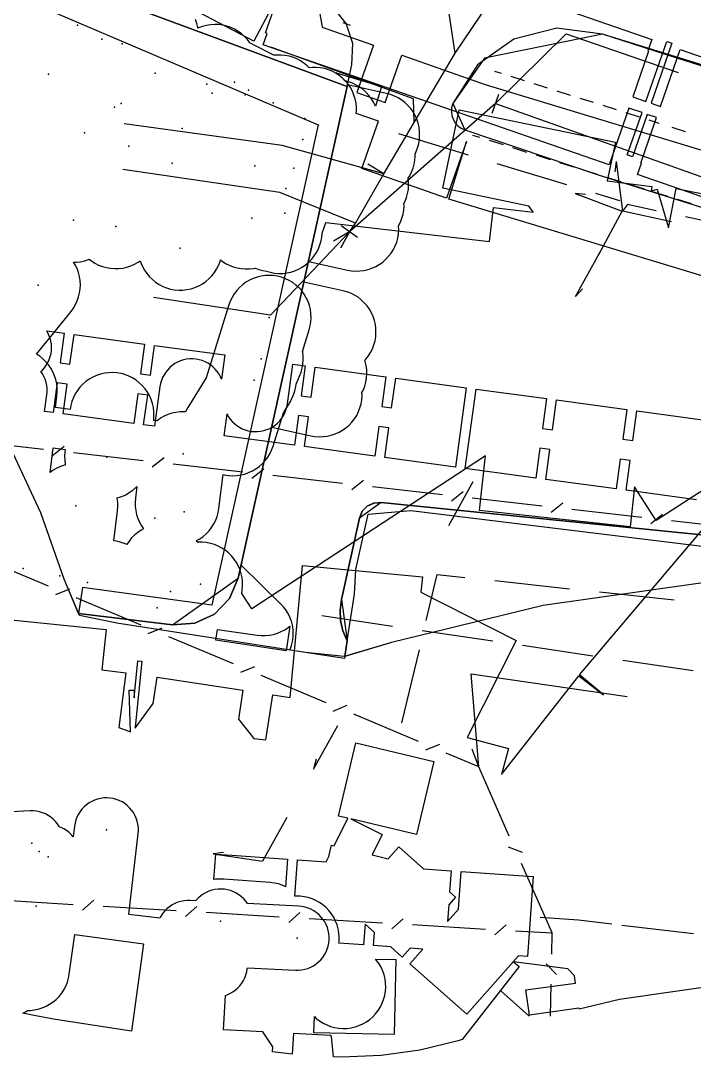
# Model space of a CAD drawing. Header units: metres. Extents: x -3782 to -2031, y 18790 to 19846.
# Drawn here: x -2386.2 to -2352.6, y 19541.1 to 19592.8 of the extents above; entities that cross this region are included whole.
import ezdxf

# ---------------------------------------------------------------- set-up
doc = ezdxf.new("R2010")
doc.units = ezdxf.units.M
for name, color, linetype in [('BENCH', 7, 'Continuous'), ('BOUNDARY', 7, 'Continuous'), ('CURB', 7, 'Continuous'), ('ELECTR_CABLE', 7, 'Continuous'), ('ELECTR_CABLE_COMM', 7, 'Continuous'), ('GAS', 7, 'Continuous'), ('GRASS', 7, 'Continuous'), ('GROUND', 7, 'Continuous'), ('HEAT', 7, 'Continuous'), ('OVERHEAD_POWER_LINE', 7, 'Continuous'), ('ROAD', 7, 'Continuous'), ('SEWER', 7, 'Continuous'), ('SIDEWALK_PATH', 7, 'Continuous'), ('TRASH_BIN', 7, 'Continuous'), ('TREE', 7, 'Continuous'), ('WATER_PIPELINE', 7, 'Continuous')]:
    doc.layers.add(name, color=color, linetype=linetype)

msp = doc.modelspace()

# ---------------------------------------------------------------- linework, layer by layer
at = {"layer": 'BENCH'}
for p in [(-2374.695, 19582.983), (-2379.54, 19568.017), (-2378.758, 19564.346)]:
    msp.add_point(p, dxfattribs=at)
at = {"layer": 'BOUNDARY'}
msp.add_lwpolyline([(-2314.275, 19558.974), (-2321.61, 19561.613), (-2329.167, 19563.525), (-2336.874, 19564.692), (-2344.658, 19565.104), (-2352.445, 19564.756), (-2360.162, 19563.653), (-2367.734, 19561.803), (-2370.09, 19561.104), (-2372.022, 19561.307), (-2381.436, 19562.763), (-2383.299, 19563.145), (-2384.049, 19564.963), (-2385.224, 19568.271), (-2388.456, 19575.194), (-2392.334, 19581.777), (-2396.823, 19587.961), (-2401.881, 19593.687), (-2407.463, 19598.906), (-2413.516, 19603.568), (-2419.987, 19607.631), (-2426.816, 19611.058)], dxfattribs=at)
at = {"layer": 'CURB'}
for points in [[(-2369.945, 19589.558), (-2385.416, 19595.289), (-2392.782, 19598.356), (-2429.511, 19618.464), (-2435.359, 19622.189)], [(-2370.16, 19592.749), (-2369.802, 19592.618)], [(-2357.209, 19592.172), (-2363.093, 19590.961)], [(-2344.799, 19588.329), (-2357.209, 19592.172)], [(-2363.093, 19590.961), (-2364.678, 19588.7), (-2364.079, 19587.386)], [(-2362.243, 19590.2), (-2362.578, 19590.306)], [(-2361.096, 19589.837), (-2361.766, 19590.049)], [(-2383.34, 19563.249), (-2378.66, 19562.687), (-2375.374, 19565.018), (-2369.945, 19589.558)], [(-2359.949, 19589.474), (-2360.619, 19589.686)], [(-2358.802, 19589.111), (-2359.472, 19589.323)], [(-2357.655, 19588.747), (-2358.326, 19588.96)], [(-2356.509, 19588.384), (-2357.179, 19588.597)], [(-2355.362, 19588.021), (-2356.032, 19588.233)], [(-2354.386, 19587.712), (-2354.885, 19587.87)], [(-2353.068, 19587.295), (-2353.738, 19587.507)], [(-2363.327, 19587), (-2363.675, 19587.109)], [(-2362.155, 19586.633), (-2362.85, 19586.851)], [(-2360.982, 19586.266), (-2361.678, 19586.484)], [(-2359.81, 19585.9), (-2360.505, 19586.117)], [(-2358.638, 19585.533), (-2359.333, 19585.75)], [(-2357.465, 19585.166), (-2358.16, 19585.383)], [(-2356.293, 19584.799), (-2356.988, 19585.016)], [(-2355.12, 19584.432), (-2355.815, 19584.65)], [(-2353.948, 19584.065), (-2354.643, 19584.283)], [(-2352.775, 19583.698), (-2353.471, 19583.916)], [(-2368.256, 19568.793), (-2369.333, 19568.014)], [(-2338.596, 19565.793), (-2368.256, 19568.793)], [(-2369.333, 19568.014), (-2370.23, 19563.955)], [(-2370.23, 19563.955), (-2369.945, 19561.888)]]:
    msp.add_lwpolyline(points, dxfattribs=at)
at = {"layer": 'ELECTR_CABLE'}
for points in [[(-2368.238, 19589.552), (-2368.536, 19588.568), (-2368.539, 19588.577), (-2368.628, 19588.764), (-2368.734, 19588.94), (-2368.856, 19589.106), (-2368.995, 19589.259), (-2369.147, 19589.397), (-2369.313, 19589.52), (-2369.49, 19589.626), (-2369.676, 19589.714), (-2369.87, 19589.783), (-2370.068, 19589.843), (-2370.204, 19589.993), (-2370.357, 19590.132), (-2370.5, 19590.238)], [(-2376.497, 19561.913), (-2376.416, 19562.46), (-2374.437, 19562.166), (-2374.232, 19562.146), (-2374.026, 19562.146), (-2373.821, 19562.166), (-2373.619, 19562.206), (-2373.422, 19562.266), (-2373.231, 19562.345), (-2373.05, 19562.442), (-2372.878, 19562.557), (-2372.798, 19562.623), (-2372.981, 19561.391)], [(-2370.854, 19551.13), (-2370.722, 19551.685), (-2370.594, 19551.655), (-2369.913, 19553.035), (-2370.374, 19553.145), (-2369.506, 19556.794), (-2365.614, 19555.868), (-2366.483, 19552.218), (-2369.769, 19553.001), (-2368.198, 19552.224), (-2368.702, 19551.205), (-2367.901, 19551.014), (-2367.373, 19551.609), (-2366.133, 19550.508), (-2364.758, 19550.411), (-2364.833, 19549.354), (-2364.537, 19549.091), (-2364.878, 19548.707), (-2364.936, 19547.888), (-2364.392, 19548.502), (-2364.259, 19550.376), (-2360.676, 19550.122), (-2360.959, 19546.132), (-2361.397, 19546.163), (-2363.983, 19543.25), (-2366.819, 19545.768), (-2366.168, 19546.501), (-2366.797, 19546.545), (-2367.193, 19546.1), (-2367.772, 19546.614), (-2368.623, 19546.675), (-2368.577, 19547.329), (-2369.049, 19547.748), (-2369.122, 19546.71), (-2370.352, 19546.797), (-2370.345, 19546.9), (-2370.341, 19547.106), (-2370.356, 19547.312), (-2370.392, 19547.515), (-2370.448, 19547.713), (-2370.522, 19547.905), (-2370.616, 19548.089), (-2370.726, 19548.263), (-2370.854, 19548.425), (-2370.996, 19548.574), (-2371.153, 19548.708), (-2371.321, 19548.826), (-2371.501, 19548.927), (-2371.69, 19549.01), (-2371.886, 19549.074), (-2372.087, 19549.119), (-2372.291, 19549.144), (-2372.497, 19549.148), (-2372.551, 19549.144), (-2372.423, 19550.954), (-2370.991, 19550.852)], [(-2376.497, 19551.245), (-2375.687, 19551.185), (-2372.921, 19550.989), (-2373.018, 19549.616), (-2373.178, 19549.687), (-2373.374, 19549.752), (-2373.575, 19549.797), (-2373.779, 19549.823), (-2376.1, 19549.995), (-2376.306, 19550), (-2376.512, 19549.985), (-2376.592, 19549.971)], [(-2367.602, 19542.234), (-2371.601, 19542.332), (-2371.581, 19543.134), (-2371.484, 19543.043), (-2371.321, 19542.917), (-2371.147, 19542.808), (-2370.962, 19542.716), (-2370.769, 19542.643), (-2370.57, 19542.59), (-2370.367, 19542.555), (-2370.162, 19542.541), (-2369.956, 19542.548), (-2369.751, 19542.574), (-2369.55, 19542.62), (-2369.355, 19542.686), (-2369.167, 19542.771), (-2368.988, 19542.873), (-2368.821, 19542.993), (-2368.665, 19543.128), (-2368.524, 19543.278), (-2368.398, 19543.441), (-2368.289, 19543.616), (-2368.197, 19543.801), (-2368.124, 19543.993), (-2368.07, 19544.192), (-2368.036, 19544.396), (-2368.022, 19544.601), (-2368.028, 19544.807), (-2368.055, 19545.012), (-2368.101, 19545.212), (-2368.167, 19545.408), (-2368.251, 19545.596), (-2368.354, 19545.774), (-2368.473, 19545.942), (-2368.532, 19546.009), (-2367.511, 19545.984)]]:
    msp.add_lwpolyline(points, close=True, dxfattribs=at)
for points in [[(-2367.382, 19587.202), (-2363.908, 19586.149)], [(-2362.473, 19585.714), (-2358.999, 19584.661)], [(-2357.564, 19584.225), (-2356.362, 19583.861)], [(-2355.956, 19583.658), (-2356.209, 19583.323)], [(-2354.533, 19583.354), (-2355.956, 19583.658)], [(-2349.4, 19582.259), (-2353.067, 19583.041)], [(-2365.997, 19562.898), (-2365.448, 19565.203)], [(-2365.448, 19565.203), (-2364.074, 19565.055)], [(-2362.583, 19564.893), (-2358.853, 19564.49)], [(-2357.362, 19564.329), (-2353.632, 19563.926)], [(-2371.203, 19563.149), (-2367.686, 19562.627)], [(-2366.203, 19562.406), (-2362.686, 19561.884)], [(-2361.202, 19561.664), (-2357.686, 19561.142)], [(-2367.213, 19557.79), (-2366.344, 19561.439)], [(-2356.202, 19560.922), (-2352.685, 19560.399)], [(-2360.318, 19548.091), (-2358.406, 19547.956)], [(-2358.406, 19547.956), (-2356.743, 19547.759)], [(-2356.246, 19547.7), (-2352.679, 19547.277)], [(-2362.281, 19544.414), (-2360.863, 19543.155)]]:
    msp.add_lwpolyline(points, dxfattribs=at)
at = {"layer": 'ELECTR_CABLE_COMM'}
for points in [[(-2364.555, 19591.216), (-2362.866, 19593.721)], [(-2364.555, 19591.216), (-2364.852, 19593.195)], [(-2362.549, 19588.696), (-2359.019, 19592.182)], [(-2359.019, 19592.182), (-2353.441, 19590.248)], [(-2366.64, 19588.937), (-2373.748, 19591.514)], [(-2366.596, 19587.755), (-2364.555, 19591.216)], [(-2366.596, 19587.755), (-2366.64, 19588.937)], [(-2362.716, 19588.225), (-2362.382, 19589.167)], [(-2362.549, 19588.696), (-2369.831, 19582.307)], [(-2362.549, 19588.696), (-2349.6, 19584.1)], [(-2373.182, 19586.602), (-2381.064, 19587.691)], [(-2368.111, 19585.19), (-2366.596, 19587.755)], [(-2368.111, 19585.19), (-2373.182, 19586.602)], [(-2373.305, 19584.257), (-2381.137, 19585.404)], [(-2368.111, 19585.19), (-2368.911, 19585.672)], [(-2369.526, 19582.733), (-2368.111, 19585.19)], [(-2369.526, 19582.733), (-2373.305, 19584.257)], [(-2369.831, 19582.307), (-2369.526, 19582.733)], [(-2369.831, 19582.307), (-2373.768, 19578.148)], [(-2369.831, 19582.307), (-2370.631, 19581.825)], [(-2369.831, 19582.307), (-2370.268, 19581.481)], [(-2369.425, 19582.016), (-2370.238, 19582.598)], [(-2373.768, 19578.148), (-2379.606, 19579.023)], [(-2385.088, 19571.434), (-2388.57, 19571.83)], [(-2384.05, 19571.583), (-2384.636, 19571.116)], [(-2380.116, 19570.868), (-2383.598, 19571.264)], [(-2379.077, 19571.017), (-2379.664, 19570.55)], [(-2375.143, 19570.303), (-2378.625, 19570.699)], [(-2374.105, 19570.451), (-2374.691, 19569.984)], [(-2370.171, 19569.737), (-2373.653, 19570.133)], [(-2369.132, 19569.885), (-2369.719, 19569.419)], [(-2365.198, 19569.171), (-2368.68, 19569.567)], [(-2364.16, 19569.32), (-2364.746, 19568.853)], [(-2360.226, 19568.605), (-2363.708, 19569.002)], [(-2359.187, 19568.754), (-2359.774, 19568.287)], [(-2355.253, 19568.04), (-2358.735, 19568.436)], [(-2354.215, 19568.188), (-2354.801, 19567.722)], [(-2350.281, 19567.474), (-2353.763, 19567.87)], [(-2384.835, 19564.609), (-2388.065, 19565.965)], [(-2383.797, 19564.461), (-2384.491, 19564.177)], [(-2380.222, 19562.673), (-2383.452, 19564.029)], [(-2379.184, 19562.525), (-2379.878, 19562.241)], [(-2375.609, 19560.737), (-2378.839, 19562.093)], [(-2374.571, 19560.589), (-2375.264, 19560.305)], [(-2370.996, 19558.801), (-2374.226, 19560.157)], [(-2363.385, 19555.607), (-2363.756, 19560.247)], [(-2363.756, 19560.247), (-2355.973, 19559.112)], [(-2369.957, 19558.653), (-2370.651, 19558.369)], [(-2366.383, 19556.865), (-2369.613, 19558.221)], [(-2365.344, 19556.717), (-2366.038, 19556.433)], [(-2363.385, 19555.607), (-2363.706, 19556.484)], [(-2363.385, 19555.607), (-2365, 19556.285)], [(-2361.857, 19552.144), (-2363.385, 19555.607)], [(-2361.205, 19551.322), (-2361.904, 19551.593)], [(-2359.725, 19547.308), (-2361.252, 19550.771)], [(-2387.259, 19548.954), (-2383.614, 19548.736)], [(-2383.146, 19548.442), (-2382.585, 19548.94)], [(-2382.117, 19548.646), (-2378.472, 19548.429)], [(-2378.003, 19548.135), (-2377.443, 19548.632)], [(-2376.974, 19548.339), (-2373.329, 19548.121)], [(-2372.861, 19547.828), (-2372.3, 19548.325)], [(-2371.832, 19548.032), (-2368.187, 19547.814)], [(-2367.719, 19547.52), (-2367.158, 19548.018)], [(-2366.69, 19547.724), (-2363.045, 19547.506)], [(-2362.576, 19547.213), (-2362.016, 19547.71)], [(-2361.547, 19547.417), (-2359.725, 19547.308)], [(-2359.745, 19546.251), (-2359.725, 19547.308)], [(-2359.498, 19545.231), (-2360.019, 19545.771)], [(-2359.802, 19543.153), (-2359.772, 19544.751)]]:
    msp.add_lwpolyline(points, dxfattribs=at)
at = {"layer": 'GAS'}
for points in [[(-2384.062, 19577.242), (-2384.264, 19575.756), (-2383.768, 19575.688), (-2383.566, 19577.175), (-2380.051, 19576.697), (-2380.253, 19575.211), (-2379.758, 19575.144), (-2379.556, 19576.63), (-2376.041, 19576.153), (-2376.206, 19574.94), (-2376.257, 19575.061), (-2376.333, 19575.198), (-2376.422, 19575.328), (-2376.523, 19575.448), (-2376.635, 19575.557), (-2376.758, 19575.656), (-2376.889, 19575.741), (-2377.029, 19575.814), (-2377.174, 19575.872), (-2377.325, 19575.916), (-2377.48, 19575.944), (-2377.636, 19575.958), (-2377.793, 19575.956), (-2377.949, 19575.939), (-2378.103, 19575.906), (-2378.252, 19575.859), (-2378.397, 19575.797), (-2378.534, 19575.721), (-2378.664, 19575.633), (-2378.784, 19575.531), (-2378.894, 19575.419), (-2378.992, 19575.297), (-2379.077, 19575.165), (-2379.15, 19575.026), (-2379.208, 19574.88), (-2379.252, 19574.729), (-2379.281, 19574.575), (-2379.55, 19572.593), (-2380.094, 19572.667), (-2379.892, 19574.153), (-2380.388, 19574.22), (-2380.59, 19572.734), (-2384.104, 19573.211), (-2383.903, 19574.697), (-2384.398, 19574.765), (-2384.6, 19573.278), (-2385.029, 19573.336), (-2384.916, 19574.165), (-2384.903, 19574.322), (-2384.905, 19574.479), (-2384.922, 19574.635), (-2384.955, 19574.788), (-2385.002, 19574.938), (-2385.064, 19575.082), (-2385.14, 19575.22), (-2385.216, 19575.331), (-2385.142, 19575.4), (-2385.038, 19575.517), (-2384.946, 19575.645), (-2384.866, 19575.78), (-2384.801, 19575.923), (-2384.75, 19576.071), (-2384.713, 19576.224), (-2384.692, 19576.379), (-2384.686, 19576.536), (-2384.695, 19576.693), (-2384.72, 19576.848), (-2384.76, 19577), (-2384.815, 19577.147), (-2384.883, 19577.288), (-2384.927, 19577.359)], [(-2372.031, 19575.609), (-2372.233, 19574.122), (-2371.737, 19574.055), (-2371.535, 19575.541), (-2368.021, 19575.064), (-2368.222, 19573.578), (-2367.727, 19573.51), (-2367.525, 19574.997), (-2364.01, 19574.52), (-2364.548, 19570.556), (-2368.063, 19571.033), (-2367.861, 19572.52), (-2368.357, 19572.587), (-2368.559, 19571.1), (-2372.074, 19571.578), (-2371.872, 19573.064), (-2372.367, 19573.131), (-2372.569, 19571.645), (-2376.084, 19572.122), (-2375.936, 19573.208), (-2375.87, 19573.087), (-2375.781, 19572.958), (-2375.68, 19572.837), (-2375.567, 19572.728), (-2375.445, 19572.63), (-2375.313, 19572.544), (-2375.174, 19572.472), (-2375.028, 19572.414), (-2374.877, 19572.37), (-2374.723, 19572.341), (-2374.566, 19572.328), (-2374.409, 19572.33), (-2374.253, 19572.347), (-2374.1, 19572.379), (-2373.95, 19572.427), (-2373.806, 19572.489), (-2373.668, 19572.565), (-2373.539, 19572.653), (-2373.419, 19572.754), (-2373.309, 19572.867), (-2373.211, 19572.989), (-2373.125, 19573.121), (-2373.053, 19573.26), (-2372.995, 19573.406), (-2372.951, 19573.557), (-2372.922, 19573.711), (-2372.653, 19575.693)]]:
    msp.add_lwpolyline(points, close=True, dxfattribs=at)
msp.add_lwpolyline([(-2352.517, 19568.922), (-2356.032, 19569.4), (-2355.831, 19570.886), (-2356.326, 19570.953), (-2356.528, 19569.467), (-2360.043, 19569.944), (-2359.841, 19571.431), (-2360.336, 19571.498), (-2360.538, 19570.011), (-2364.053, 19570.489), (-2363.515, 19574.452), (-2360, 19573.975), (-2360.202, 19572.489), (-2359.706, 19572.421), (-2359.504, 19573.908), (-2355.99, 19573.431), (-2356.191, 19571.944), (-2355.696, 19571.877), (-2355.494, 19573.363), (-2351.979, 19572.886)], dxfattribs=at)
at = {"layer": 'GRASS'}
msp.add_lwpolyline([(-2429.638, 19615.917), (-2396.983, 19598.568), (-2371.391, 19587.633), (-2376.697, 19563.661), (-2383.149, 19564.546), (-2383.34, 19563.249), (-2378.659, 19562.687), (-2377.546, 19562.762), (-2376.566, 19563.219), (-2375.811, 19563.992), (-2375.372, 19565.018), (-2369.945, 19589.558), (-2385.416, 19595.289), (-2387.28, 19596), (-2389.13, 19596.749), (-2390.963, 19597.535), (-2392.782, 19598.356), (-2402.21, 19602.924), (-2411.48, 19607.801), (-2420.582, 19612.982), (-2429.511, 19618.464)], dxfattribs=at)
msp.add_lwpolyline([(-2368.89, 19568.21), (-2366.77, 19568.4), (-2363.77, 19568.03), (-2351.69, 19566.55), (-2339.41, 19565.13), (-2338.641, 19565.039), (-2338.596, 19565.793), (-2368.256, 19568.793), (-2368.622, 19568.762), (-2368.942, 19568.608), (-2369.189, 19568.352), (-2369.333, 19568.014), (-2370.23, 19563.955), (-2370.299, 19563.425), (-2370.273, 19562.896), (-2370.154, 19562.379), (-2369.945, 19561.888), (-2369.585, 19564.215), (-2369.51, 19565.44)], close=True, dxfattribs=at)
at = {"layer": 'GROUND'}
for points in [[(-2385.416, 19595.289), (-2369.945, 19589.558), (-2375.374, 19565.018), (-2375.812, 19563.993), (-2376.567, 19563.219), (-2377.547, 19562.762), (-2378.66, 19562.687), (-2383.34, 19563.249), (-2383.341, 19563.247), (-2384.049, 19564.963), (-2385.224, 19568.271), (-2388.456, 19575.194), (-2392.334, 19581.777), (-2396.823, 19587.961), (-2401.881, 19593.687)], [(-2352.445, 19564.756), (-2360.162, 19563.653), (-2367.734, 19561.803), (-2370.065, 19561.112), (-2369.945, 19561.888), (-2370.154, 19562.379), (-2370.273, 19562.896), (-2370.299, 19563.425), (-2370.23, 19563.955), (-2369.333, 19568.014), (-2369.189, 19568.352), (-2368.942, 19568.608), (-2368.622, 19568.762), (-2368.256, 19568.793), (-2338.596, 19565.793)]]:
    msp.add_lwpolyline(points, dxfattribs=at)
at = {"layer": 'HEAT'}
msp.add_lwpolyline([(-2351.056, 19570.137), (-2354.53, 19567.888), (-2355.617, 19569.568), (-2355.831, 19567.579), (-2363.346, 19568.389), (-2363.052, 19571.125), (-2374.698, 19563.483), (-2375.203, 19564.253), (-2375.18, 19564.415), (-2375.162, 19564.62), (-2375.163, 19564.826), (-2375.185, 19565.031), (-2375.227, 19565.233), (-2375.288, 19565.43), (-2375.368, 19565.619), (-2375.467, 19565.801), (-2375.582, 19565.971), (-2375.714, 19566.129), (-2375.861, 19566.274), (-2376.021, 19566.404), (-2376.193, 19566.517), (-2376.376, 19566.613), (-2376.567, 19566.69), (-2376.764, 19566.749), (-2376.967, 19566.787), (-2377.172, 19566.806), (-2377.378, 19566.804), (-2377.393, 19566.803), (-2377.45, 19566.887), (-2377.452, 19566.89), (-2377.294, 19566.98), (-2377.126, 19567.099), (-2376.97, 19567.234), (-2376.829, 19567.383), (-2376.702, 19567.546), (-2376.592, 19567.72), (-2376.5, 19567.904), (-2376.426, 19568.097), (-2376.372, 19568.296), (-2376.337, 19568.499), (-2376.132, 19570.186), (-2376.07, 19570.17), (-2375.866, 19570.138), (-2375.66, 19570.126), (-2375.454, 19570.135), (-2375.25, 19570.164), (-2375.05, 19570.212), (-2374.856, 19570.28), (-2374.669, 19570.367), (-2374.491, 19570.472), (-2374.325, 19570.593), (-2374.171, 19570.731), (-2374.032, 19570.882), (-2373.908, 19571.047), (-2373.8, 19571.223), (-2373.711, 19571.409), (-2373.64, 19571.602), (-2373.124, 19573.26), (-2372.794, 19573.797), (-2372.695, 19573.977), (-2372.614, 19574.167), (-2372.552, 19574.363), (-2372.509, 19574.565), (-2372.494, 19574.702), (-2372.316, 19575.098), (-2372.241, 19575.29), (-2372.185, 19575.488), (-2372.149, 19575.691), (-2372.133, 19575.897), (-2372.137, 19576.103), (-2372.161, 19576.307), (-2372.167, 19576.335), (-2371.835, 19577.403), (-2371.783, 19577.602), (-2371.752, 19577.806), (-2371.74, 19578.012), (-2371.749, 19578.218), (-2371.777, 19578.422), (-2371.826, 19578.622), (-2371.894, 19578.816), (-2371.981, 19579.003), (-2372.085, 19579.181), (-2372.207, 19579.347), (-2372.344, 19579.501), (-2372.496, 19579.64), (-2372.661, 19579.764), (-2372.837, 19579.872), (-2373.022, 19579.961), (-2373.216, 19580.032), (-2373.415, 19580.083), (-2373.619, 19580.115), (-2373.825, 19580.127), (-2374.031, 19580.118), (-2374.235, 19580.089), (-2374.435, 19580.041), (-2374.63, 19579.973), (-2374.816, 19579.886), (-2374.994, 19579.781), (-2375.16, 19579.66), (-2375.314, 19579.522), (-2375.454, 19579.371), (-2375.578, 19579.206), (-2375.685, 19579.03), (-2375.774, 19578.844), (-2375.845, 19578.651), (-2376.978, 19575.011), (-2377.887, 19573.532), (-2377.987, 19573.352), (-2378.002, 19573.315), (-2378.074, 19573.32), (-2378.28, 19573.315), (-2378.485, 19573.289), (-2378.686, 19573.244), (-2378.882, 19573.179), (-2379.07, 19573.095), (-2379.249, 19572.993), (-2379.417, 19572.874), (-2379.433, 19572.86), (-2379.598, 19572.882), (-2379.593, 19572.923), (-2379.578, 19573.129), (-2379.584, 19573.335), (-2379.609, 19573.539), (-2379.655, 19573.74), (-2379.72, 19573.936), (-2379.804, 19574.124), (-2379.906, 19574.303), (-2380.025, 19574.471), (-2380.16, 19574.627), (-2380.309, 19574.769), (-2380.472, 19574.895), (-2380.646, 19575.005), (-2380.83, 19575.098), (-2381.023, 19575.171), (-2381.222, 19575.226), (-2381.425, 19575.261), (-2381.63, 19575.276), (-2381.836, 19575.27), (-2382.041, 19575.244), (-2382.242, 19575.199), (-2382.437, 19575.134), (-2382.626, 19575.05), (-2382.805, 19574.948), (-2382.973, 19574.829), (-2383.129, 19574.694), (-2383.27, 19574.545), (-2383.397, 19574.382), (-2383.507, 19574.208), (-2383.599, 19574.023), (-2383.673, 19573.831), (-2383.727, 19573.632), (-2383.762, 19573.433), (-2384.496, 19573.53), (-2384.42, 19574.105), (-2384.403, 19574.311), (-2384.406, 19574.517), (-2384.43, 19574.721), (-2384.473, 19574.923), (-2384.536, 19575.119), (-2384.618, 19575.308), (-2384.718, 19575.488), (-2384.835, 19575.658), (-2384.968, 19575.815), (-2385.116, 19575.959), (-2385.277, 19576.087), (-2385.437, 19576.19), (-2383.714, 19578.326), (-2383.593, 19578.492), (-2383.488, 19578.67), (-2383.402, 19578.857), (-2383.334, 19579.051), (-2383.286, 19579.252), (-2383.257, 19579.456), (-2383.249, 19579.662), (-2383.261, 19579.868), (-2383.293, 19580.071), (-2383.345, 19580.271), (-2383.416, 19580.464), (-2383.505, 19580.65), (-2383.585, 19580.78), (-2383.444, 19580.783), (-2383.24, 19580.809), (-2383.039, 19580.854), (-2382.843, 19580.918), (-2382.81, 19580.933), (-2382.696, 19580.845), (-2382.522, 19580.735), (-2382.338, 19580.642), (-2382.146, 19580.568), (-2381.947, 19580.513), (-2381.744, 19580.478), (-2381.538, 19580.462), (-2381.332, 19580.467), (-2381.128, 19580.493), (-2380.927, 19580.538), (-2380.731, 19580.602), (-2380.543, 19580.686), (-2380.363, 19580.788), (-2380.27, 19580.854), (-2380.237, 19580.752), (-2380.156, 19580.562), (-2380.056, 19580.382), (-2379.939, 19580.213), (-2379.805, 19580.055), (-2379.658, 19579.912), (-2379.496, 19579.783), (-2379.323, 19579.672), (-2379.14, 19579.577), (-2378.949, 19579.501), (-2378.75, 19579.444), (-2378.548, 19579.407), (-2378.342, 19579.39), (-2378.136, 19579.393), (-2377.932, 19579.416), (-2377.73, 19579.46), (-2377.534, 19579.522), (-2377.345, 19579.604), (-2377.164, 19579.704), (-2376.995, 19579.821), (-2376.837, 19579.954), (-2376.694, 19580.102), (-2376.566, 19580.263), (-2376.454, 19580.436), (-2376.359, 19580.62), (-2376.283, 19580.811), (-2376.258, 19580.9), (-2376.18, 19580.838), (-2376.007, 19580.726), (-2375.824, 19580.632), (-2375.632, 19580.556), (-2375.434, 19580.499), (-2375.232, 19580.462), (-2375.026, 19580.445), (-2374.82, 19580.448), (-2374.615, 19580.471), (-2374.513, 19580.493), (-2374.344, 19580.426), (-2374.146, 19580.368), (-2373.971, 19580.336), (-2373.969, 19580.335), (-2373.771, 19580.278), (-2373.568, 19580.241), (-2373.363, 19580.224), (-2373.157, 19580.227), (-2372.952, 19580.25), (-2372.75, 19580.293), (-2372.554, 19580.356), (-2372.365, 19580.438), (-2372.185, 19580.538), (-2372.015, 19580.655), (-2371.858, 19580.788), (-2371.714, 19580.936), (-2371.586, 19581.097), (-2371.474, 19581.27), (-2371.38, 19581.453), (-2371.304, 19581.645), (-2371.247, 19581.843), (-2371.21, 19582.046), (-2371.176, 19582.302), (-2371.142, 19582.366), (-2371.066, 19582.558), (-2371.009, 19582.756), (-2371.007, 19582.769), (-2362.852, 19581.821), (-2362.649, 19583.517), (-2360.663, 19583.279), (-2360.662, 19583.293), (-2360.883, 19583.583), (-2365.172, 19584.474), (-2364.358, 19588.39), (-2356.569, 19586.771), (-2356.97, 19584.839), (-2354.756, 19584.566), (-2354.785, 19584.334), (-2354.486, 19584.422), (-2353.924, 19582.502), (-2353.534, 19584.464), (-2345.737, 19582.913)], dxfattribs=at)
for points in [[(-2384.607, 19571.517), (-2384.003, 19571.444), (-2384.02, 19571.309), (-2384.034, 19571.103), (-2384.029, 19570.897), (-2384.003, 19570.693), (-2383.997, 19570.664), (-2384.04, 19570.655), (-2384.236, 19570.59), (-2384.424, 19570.506), (-2384.603, 19570.404), (-2384.755, 19570.296)], [(-2381.376, 19568.585), (-2381.382, 19568.791), (-2381.408, 19568.995), (-2381.414, 19569.023), (-2381.371, 19569.033), (-2381.175, 19569.098), (-2380.987, 19569.182), (-2380.808, 19569.284), (-2380.64, 19569.403), (-2380.484, 19569.538), (-2380.435, 19569.589), (-2380.506, 19569.005), (-2380.521, 19568.799), (-2380.515, 19568.593), (-2380.49, 19568.389), (-2380.444, 19568.188), (-2380.379, 19567.992), (-2380.295, 19567.804), (-2380.193, 19567.625), (-2380.095, 19567.485), (-2380.22, 19567.417), (-2380.391, 19567.301), (-2380.549, 19567.169), (-2380.694, 19567.023), (-2380.823, 19566.862), (-2380.936, 19566.69), (-2380.938, 19566.687), (-2380.969, 19566.704), (-2381.16, 19566.781), (-2381.358, 19566.839), (-2381.56, 19566.878), (-2381.573, 19566.88), (-2381.391, 19568.379)]]:
    msp.add_lwpolyline(points, close=True, dxfattribs=at)
at = {"layer": 'OVERHEAD_POWER_LINE'}
for points in [[(-2356.523, 19585.803), (-2356.593, 19585.289)], [(-2356.523, 19585.803), (-2356.209, 19583.323)], [(-2358.577, 19584.209), (-2356.235, 19583.333)], [(-2358.062, 19584.16), (-2358.577, 19584.209)], [(-2357.4, 19581.169), (-2356.215, 19583.37)], [(-2353.764, 19582.801), (-2356.209, 19583.323)], [(-2358.561, 19579.074), (-2357.35, 19581.261)], [(-2358.561, 19579.074), (-2358.201, 19579.447)], [(-2363.684, 19569.817), (-2364.895, 19567.629)], [(-2371.619, 19555.48), (-2370.408, 19557.667)], [(-2371.494, 19555.981), (-2371.619, 19555.48)], [(-2372.947, 19553.079), (-2374.158, 19550.892)], [(-2376.118, 19551.316), (-2376.631, 19551.256)], [(-2376.631, 19551.256), (-2374.158, 19550.892)]]:
    msp.add_lwpolyline(points, dxfattribs=at)
at = {"layer": 'ROAD'}
for points in [[(-2338.598, 19565.793), (-2368.255, 19568.793), (-2368.257, 19568.793), (-2368.62, 19568.763), (-2368.623, 19568.762), (-2368.941, 19568.609), (-2368.944, 19568.607), (-2369.188, 19568.353), (-2369.19, 19568.35), (-2369.333, 19568.015), (-2369.333, 19568.013), (-2370.231, 19563.955), (-2370.299, 19563.426), (-2370.299, 19563.424), (-2370.273, 19562.897), (-2370.273, 19562.895), (-2370.155, 19562.381), (-2370.154, 19562.379), (-2369.945, 19561.89), (-2369.945, 19561.887), (-2370.081, 19561.008), (-2370.081, 19561.007), (-2370.082, 19561.007), (-2372.794, 19561.426), (-2372.779, 19561.46), (-2372.712, 19561.655), (-2372.664, 19561.855), (-2372.636, 19562.059), (-2372.629, 19562.265), (-2372.642, 19562.471), (-2372.674, 19562.674), (-2372.727, 19562.874), (-2372.799, 19563.067), (-2372.889, 19563.252), (-2372.997, 19563.427), (-2373.122, 19563.591), (-2373.262, 19563.742), (-2375.231, 19565.662), (-2373.706, 19572.552), (-2371.754, 19572.12), (-2371.551, 19572.086), (-2371.345, 19572.071), (-2371.139, 19572.077), (-2370.935, 19572.103), (-2370.734, 19572.149), (-2370.538, 19572.214), (-2370.35, 19572.298), (-2370.171, 19572.4), (-2370.003, 19572.519), (-2369.847, 19572.654), (-2369.706, 19572.804), (-2369.579, 19572.967), (-2369.47, 19573.141), (-2369.378, 19573.326), (-2369.304, 19573.518), (-2369.25, 19573.717), (-2369.215, 19573.92), (-2369.201, 19574.126), (-2369.205, 19574.277), (-2369.137, 19574.412), (-2369.064, 19574.605), (-2369.009, 19574.804), (-2368.975, 19575.007), (-2368.96, 19575.212), (-2368.966, 19575.418), (-2368.992, 19575.623), (-2369.038, 19575.824), (-2369.061, 19575.892), (-2369.011, 19575.945), (-2368.885, 19576.108), (-2368.775, 19576.282), (-2368.683, 19576.466), (-2368.609, 19576.659), (-2368.555, 19576.858), (-2368.52, 19577.061), (-2368.506, 19577.267), (-2368.512, 19577.473), (-2368.538, 19577.677), (-2368.583, 19577.878), (-2368.649, 19578.073), (-2368.733, 19578.262), (-2368.835, 19578.441), (-2368.954, 19578.609), (-2369.089, 19578.764), (-2369.239, 19578.906), (-2369.402, 19579.032), (-2369.576, 19579.142), (-2369.761, 19579.234), (-2369.953, 19579.307), (-2370.152, 19579.362), (-2372.105, 19579.794), (-2371.877, 19580.825), (-2369.924, 19580.393), (-2369.721, 19580.358), (-2369.515, 19580.344), (-2369.309, 19580.349), (-2369.105, 19580.375), (-2368.904, 19580.421), (-2368.708, 19580.486), (-2368.52, 19580.57), (-2368.341, 19580.673), (-2368.173, 19580.792), (-2368.017, 19580.927), (-2367.876, 19581.077), (-2367.749, 19581.239), (-2367.64, 19581.414), (-2367.548, 19581.598), (-2367.474, 19581.791), (-2367.42, 19581.99), (-2367.385, 19582.193), (-2367.371, 19582.398), (-2367.376, 19582.602), (-2367.285, 19582.784), (-2367.212, 19582.976), (-2367.158, 19583.175), (-2367.123, 19583.378), (-2367.109, 19583.584), (-2367.112, 19583.711), (-2367.055, 19583.824), (-2366.982, 19584.016), (-2366.928, 19584.215), (-2366.893, 19584.418), (-2366.878, 19584.624), (-2366.884, 19584.83), (-2366.902, 19584.974), (-2366.825, 19585.096), (-2366.733, 19585.281), (-2366.66, 19585.473), (-2366.605, 19585.672), (-2366.571, 19585.875), (-2366.556, 19586.081), (-2366.56, 19586.2), (-2366.506, 19586.307), (-2366.433, 19586.499), (-2366.378, 19586.698), (-2366.344, 19586.901), (-2366.329, 19587.107), (-2366.335, 19587.313), (-2366.361, 19587.517), (-2366.407, 19587.718), (-2366.472, 19587.914), (-2366.556, 19588.102), (-2366.658, 19588.281), (-2366.777, 19588.449), (-2366.913, 19588.604), (-2367.062, 19588.746), (-2367.225, 19588.872), (-2367.4, 19588.982), (-2367.584, 19589.074), (-2367.776, 19589.148), (-2367.975, 19589.202), (-2369.928, 19589.634), (-2369.709, 19590.627), (-2369.709, 19590.629), (-2369.668, 19591.702), (-2369.669, 19591.705), (-2369.995, 19592.695), (-2369.996, 19592.698), (-2370.641, 19593.515)], [(-2351.025, 19590.185), (-2354.122, 19591.162), (-2357.209, 19592.172), (-2357.211, 19592.172), (-2359.482, 19592.468), (-2359.485, 19592.468), (-2361.632, 19591.92), (-2361.635, 19591.919), (-2363.437, 19590.631), (-2363.44, 19590.628), (-2364.677, 19588.702), (-2364.679, 19588.699), (-2364.733, 19588.507), (-2364.734, 19588.505), (-2364.749, 19588.307), (-2364.749, 19588.305), (-2364.724, 19588.108), (-2364.724, 19588.106), (-2364.66, 19587.917), (-2364.659, 19587.915), (-2364.558, 19587.742), (-2364.556, 19587.74), (-2364.424, 19587.593), (-2364.423, 19587.591), (-2364.264, 19587.473), (-2364.262, 19587.472), (-2364.08, 19587.387), (-2364.079, 19587.386), (-2357.435, 19585.139), (-2350.742, 19583.041)]]:
    msp.add_lwpolyline(points, dxfattribs=at)
at = {"layer": 'SEWER'}
for points in [[(-2341.362, 19580.264), (-2355.458, 19585.152), (-2355.261, 19585.719), (-2355.303, 19585.734), (-2354.517, 19588.001), (-2354.978, 19588.161), (-2355.712, 19586.046), (-2355.974, 19586.137), (-2355.241, 19588.252), (-2355.892, 19588.478), (-2356.875, 19585.644), (-2374.129, 19591.628), (-2373.932, 19592.194), (-2374.017, 19592.224), (-2373.306, 19594.275), (-2374.593, 19591.822), (-2396.493, 19603.313)], [(-2370.095, 19597.214), (-2354.755, 19591.894), (-2354.951, 19591.327), (-2354.909, 19591.312), (-2355.7, 19589.03), (-2355.049, 19588.804), (-2354.008, 19591.806), (-2353.746, 19591.715), (-2354.787, 19588.713), (-2354.326, 19588.553), (-2353.337, 19591.402), (-2340.539, 19586.964), (-2340.94, 19588.612), (-2346.453, 19590.523), (-2344.487, 19596.192)], [(-2389.015, 19563.172), (-2381.966, 19562.446), (-2382.172, 19560.438), (-2380.98, 19560.286), (-2381.328, 19557.559), (-2380.752, 19557.341), (-2380.811, 19559.418), (-2380.57, 19559.425), (-2380.559, 19559.051), (-2380.375, 19560.896), (-2380.187, 19560.877), (-2380.517, 19557.574), (-2380.515, 19557.522), (-2379.626, 19558.755), (-2379.424, 19560.075), (-2375.139, 19559.42), (-2375.358, 19557.985), (-2374.604, 19557.021), (-2374, 19556.941), (-2373.656, 19559.194), (-2372.784, 19559.061), (-2372.163, 19565.639), (-2366.19, 19565.075), (-2366.262, 19564.312), (-2361.513, 19561.909), (-2363.965, 19557.062), (-2361.901, 19556.514), (-2362.245, 19555.219), (-2358.391, 19560.147), (-2357.164, 19559.187), (-2358.353, 19560.193), (-2349.509, 19570.64)], [(-2350.58, 19544.82), (-2356.363, 19543.993), (-2358.378, 19543.501), (-2358.385, 19543.552), (-2360.855, 19543.212), (-2361.028, 19544.463), (-2358.558, 19544.803), (-2358.608, 19545.172), (-2358.942, 19545.514), (-2361.648, 19545.86), (-2361.361, 19545.636), (-2364.216, 19541.986), (-2364.409, 19541.929), (-2366.313, 19541.465), (-2368.254, 19541.189), (-2370.213, 19541.105), (-2370.627, 19541.128), (-2370.727, 19542.137), (-2370.798, 19542.193), (-2372.626, 19542.289), (-2372.679, 19541.267), (-2373.666, 19541.37), (-2373.653, 19541.627), (-2374.142, 19542.368), (-2376.105, 19542.471), (-2376.015, 19544.195), (-2375.93, 19544.223), (-2375.787, 19544.288), (-2375.651, 19544.366), (-2375.523, 19544.457), (-2375.405, 19544.56), (-2375.297, 19544.675), (-2375.201, 19544.799), (-2375.118, 19544.932), (-2375.048, 19545.073), (-2374.992, 19545.219), (-2374.951, 19545.371), (-2374.925, 19545.526), (-2374.919, 19545.576), (-2372.524, 19545.451), (-2372.367, 19545.45), (-2372.21, 19545.465), (-2372.056, 19545.496), (-2371.906, 19545.541), (-2371.76, 19545.6), (-2371.622, 19545.674), (-2371.491, 19545.761), (-2371.369, 19545.86), (-2371.258, 19545.971), (-2371.158, 19546.092), (-2371.07, 19546.222), (-2370.996, 19546.36), (-2370.935, 19546.505), (-2370.889, 19546.655), (-2370.858, 19546.809), (-2370.842, 19546.965), (-2370.842, 19547.122), (-2370.856, 19547.278), (-2370.887, 19547.433), (-2370.932, 19547.583), (-2370.991, 19547.728), (-2371.065, 19547.867), (-2371.152, 19547.998), (-2371.251, 19548.119), (-2371.362, 19548.231), (-2371.483, 19548.331), (-2371.613, 19548.419), (-2371.751, 19548.493), (-2371.896, 19548.554), (-2372.046, 19548.6), (-2372.2, 19548.631), (-2372.356, 19548.647), (-2374.921, 19548.781), (-2375, 19548.892), (-2375.103, 19549.01), (-2375.217, 19549.118), (-2375.342, 19549.214), (-2375.475, 19549.297), (-2375.615, 19549.367), (-2375.762, 19549.423), (-2375.914, 19549.464), (-2376.068, 19549.49), (-2376.225, 19549.501), (-2376.382, 19549.496), (-2376.538, 19549.476), (-2376.691, 19549.441), (-2376.84, 19549.391), (-2376.983, 19549.326), (-2377.119, 19549.248), (-2377.247, 19549.157), (-2377.365, 19549.054), (-2377.473, 19548.939), (-2377.491, 19548.915), (-2377.769, 19548.93), (-2377.926, 19548.931), (-2378.083, 19548.916), (-2378.237, 19548.886), (-2378.387, 19548.84), (-2378.533, 19548.781), (-2378.671, 19548.707), (-2378.802, 19548.62), (-2378.924, 19548.521), (-2379.035, 19548.411), (-2379.135, 19548.289), (-2379.223, 19548.159), (-2379.28, 19548.053), (-2380.838, 19548.237), (-2380.363, 19552.264), (-2380.352, 19552.421), (-2380.357, 19552.578), (-2380.377, 19552.734), (-2380.412, 19552.887), (-2380.462, 19553.036), (-2380.527, 19553.179), (-2380.605, 19553.315), (-2380.696, 19553.443), (-2380.799, 19553.561), (-2380.913, 19553.669), (-2381.038, 19553.765), (-2381.171, 19553.848), (-2381.311, 19553.918), (-2381.458, 19553.974), (-2381.61, 19554.015), (-2381.764, 19554.041), (-2381.921, 19554.052), (-2382.078, 19554.047), (-2382.234, 19554.027), (-2382.387, 19553.992), (-2382.536, 19553.942), (-2382.679, 19553.877), (-2382.815, 19553.799), (-2382.943, 19553.708), (-2383.061, 19553.605), (-2383.169, 19553.49), (-2383.265, 19553.366), (-2383.348, 19553.233), (-2383.418, 19553.092), (-2383.474, 19552.946), (-2383.515, 19552.794), (-2383.541, 19552.639), (-2383.604, 19552.104), (-2383.697, 19552.21), (-2383.811, 19552.318), (-2383.936, 19552.414), (-2384.069, 19552.497), (-2384.209, 19552.567), (-2384.268, 19552.589), (-2384.301, 19552.615), (-2384.305, 19552.623), (-2384.393, 19552.753), (-2384.492, 19552.875), (-2384.604, 19552.985), (-2384.725, 19553.085), (-2384.856, 19553.172), (-2384.995, 19553.246), (-2385.14, 19553.305), (-2385.29, 19553.351), (-2385.444, 19553.381), (-2385.601, 19553.396), (-2385.758, 19553.396), (-2388.565, 19553.252)]]:
    msp.add_lwpolyline(points, dxfattribs=at)
at = {"layer": 'SIDEWALK_PATH'}
for points in [[(-2385.416, 19595.289), (-2369.945, 19589.558), (-2369.709, 19590.628), (-2369.668, 19591.703), (-2369.995, 19592.696), (-2370.642, 19593.517)], [(-2351.025, 19590.185), (-2354.122, 19591.162), (-2357.209, 19592.172), (-2359.483, 19592.468), (-2361.633, 19591.92), (-2363.439, 19590.63), (-2364.678, 19588.7), (-2364.734, 19588.506), (-2364.749, 19588.306), (-2364.724, 19588.107), (-2364.659, 19587.916), (-2364.557, 19587.741), (-2364.423, 19587.592), (-2364.263, 19587.472), (-2364.079, 19587.386), (-2357.435, 19585.139), (-2350.742, 19583.041)]]:
    msp.add_lwpolyline(points, dxfattribs=at)
at = {"layer": 'TRASH_BIN'}
msp.add_point((-2378.073, 19568.329), dxfattribs=at)
at = {"layer": 'TREE'}
for p in [(-2383.394, 19592.62), (-2382.186, 19591.915), (-2381.165, 19591.689), (-2384.841, 19590.16), (-2379.511, 19590.212), (-2376.949, 19589.667), (-2375.563, 19589.764), (-2376.668, 19589.22), (-2375.024, 19589.144), (-2374.864, 19589.371), (-2381.539, 19588.526), (-2381.22, 19588.707), (-2373.636, 19588.73), (-2372.047, 19587.951), (-2378.164, 19587.448), (-2383.05, 19587.238), (-2372.157, 19586.899), (-2380.829, 19586.573), (-2378.672, 19585.73), (-2374.55, 19585.588), (-2372.608, 19585.472), (-2373.006, 19584.469), (-2383.599, 19582.878), (-2373.053, 19583.235), (-2381.487, 19582.561), (-2378.27, 19581.489), (-2385.349, 19579.644), (-2373.84, 19578.027), (-2374.232, 19575.959), (-2374.583, 19574.897), (-2381.935, 19571.056), (-2378.122, 19571.221), (-2383.475, 19568.632), (-2386.105, 19565.492), (-2384.273, 19565.139), (-2382.888, 19564.791), (-2377.26, 19564.708), (-2379.422, 19563.534), (-2381.952, 19552.452), (-2385.675, 19551.798), (-2385.306, 19551.371), (-2384.85, 19551.101), (-2385.45, 19548.653), (-2376.255, 19547.901), (-2372.44, 19547.048)]:
    msp.add_point(p, dxfattribs=at)
at = {"layer": 'WATER_PIPELINE'}
for points in [[(-2372.343, 19599.159), (-2371.192, 19592.51), (-2368.637, 19591.613), (-2369.466, 19589.252), (-2368.051, 19588.755), (-2367.222, 19591.117), (-2363.066, 19589.658), (-2350.394, 19585.81)], [(-2352.137, 19580.069), (-2364.87, 19583.935), (-2363.999, 19586.806), (-2364.993, 19583.975), (-2369.209, 19585.455), (-2368.381, 19587.814), (-2369.491, 19588.204), (-2369.48, 19588.316), (-2369.481, 19588.522), (-2369.503, 19588.727), (-2369.544, 19588.929), (-2369.605, 19589.126), (-2369.685, 19589.316), (-2369.783, 19589.497), (-2369.899, 19589.668), (-2370.03, 19589.826), (-2370.177, 19589.971), (-2370.337, 19590.101), (-2370.509, 19590.214), (-2370.691, 19590.31), (-2370.882, 19590.388), (-2371.08, 19590.447), (-2371.282, 19590.486), (-2371.487, 19590.505), (-2371.693, 19590.504), (-2371.838, 19590.488), (-2371.941, 19590.591), (-2372.101, 19590.72), (-2372.273, 19590.834), (-2372.456, 19590.93), (-2372.646, 19591.008), (-2372.844, 19591.066), (-2373.046, 19591.105), (-2373.252, 19591.124), (-2373.458, 19591.123), (-2373.606, 19591.108), (-2374.586, 19591.623), (-2374.772, 19591.709), (-2374.792, 19591.716), (-2374.797, 19591.725), (-2374.921, 19591.89), (-2375.061, 19592.042), (-2375.214, 19592.179), (-2375.381, 19592.301), (-2375.558, 19592.405), (-2375.745, 19592.492), (-2375.94, 19592.56), (-2376.14, 19592.609), (-2376.344, 19592.638), (-2376.55, 19592.646), (-2376.756, 19592.635), (-2376.959, 19592.603), (-2377.159, 19592.552), (-2377.352, 19592.481), (-2377.386, 19592.465), (-2377.391, 19592.502), (-2377.443, 19592.701), (-2377.514, 19592.895)]]:
    msp.add_lwpolyline(points, dxfattribs=at)
msp.add_lwpolyline([(-2380.094, 19546.759), (-2380.694, 19542.41), (-2384.493, 19542.998), (-2385.463, 19543.173), (-2386.119, 19543.308), (-2385.958, 19543.396), (-2385.893, 19543.44), (-2385.755, 19543.442), (-2385.55, 19543.464), (-2385.349, 19543.506), (-2385.152, 19543.568), (-2384.962, 19543.649), (-2384.782, 19543.748), (-2384.612, 19543.864), (-2384.454, 19543.996), (-2384.309, 19544.144), (-2384.18, 19544.304), (-2384.067, 19544.477), (-2383.972, 19544.659), (-2383.895, 19544.851), (-2383.837, 19545.048), (-2383.799, 19545.251), (-2383.526, 19547.232)], close=True, dxfattribs=at)

doc.saveas('drawing.dxf')
